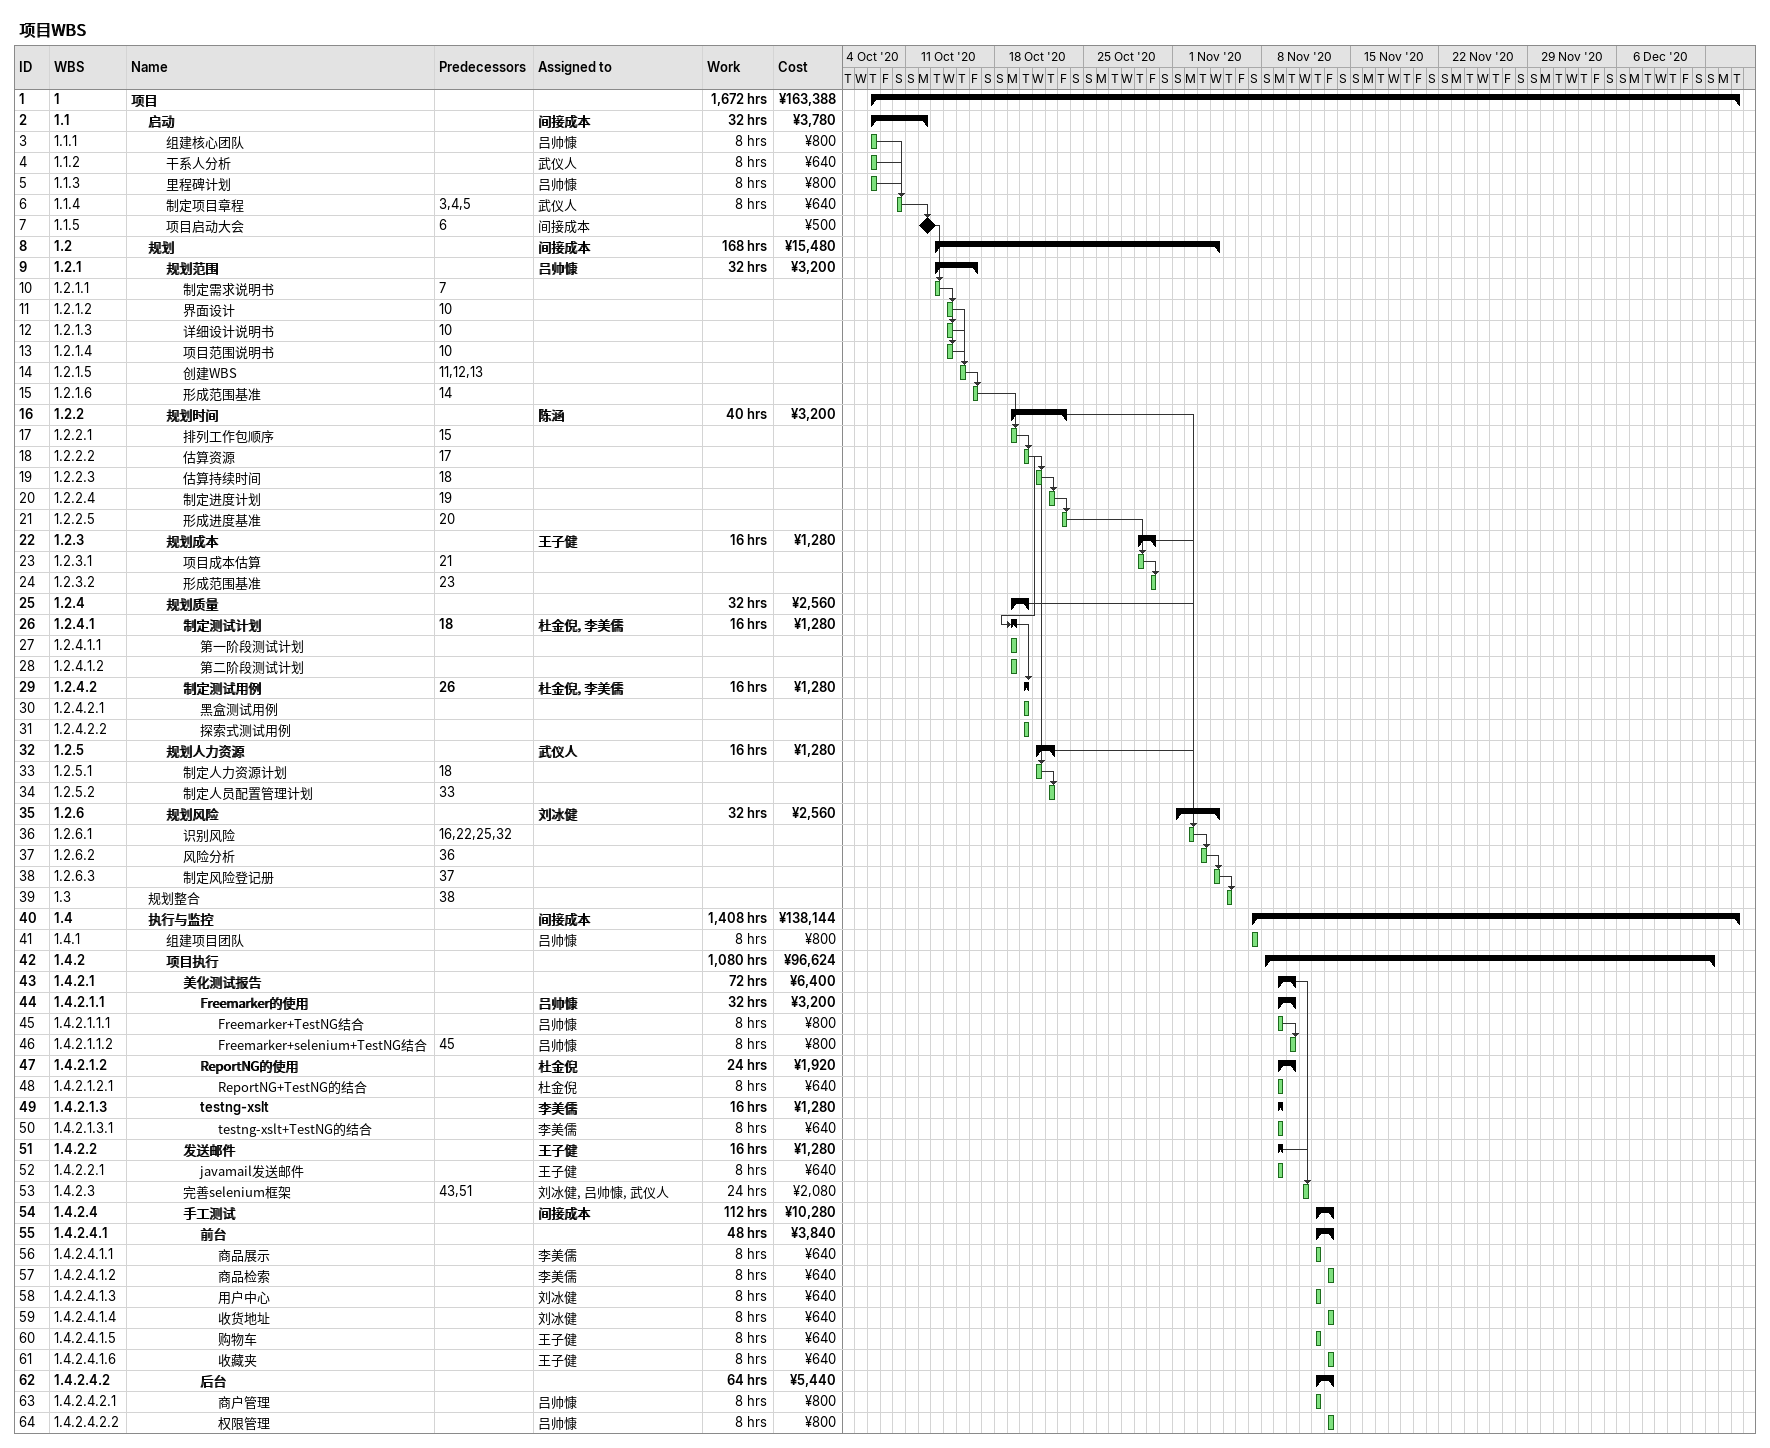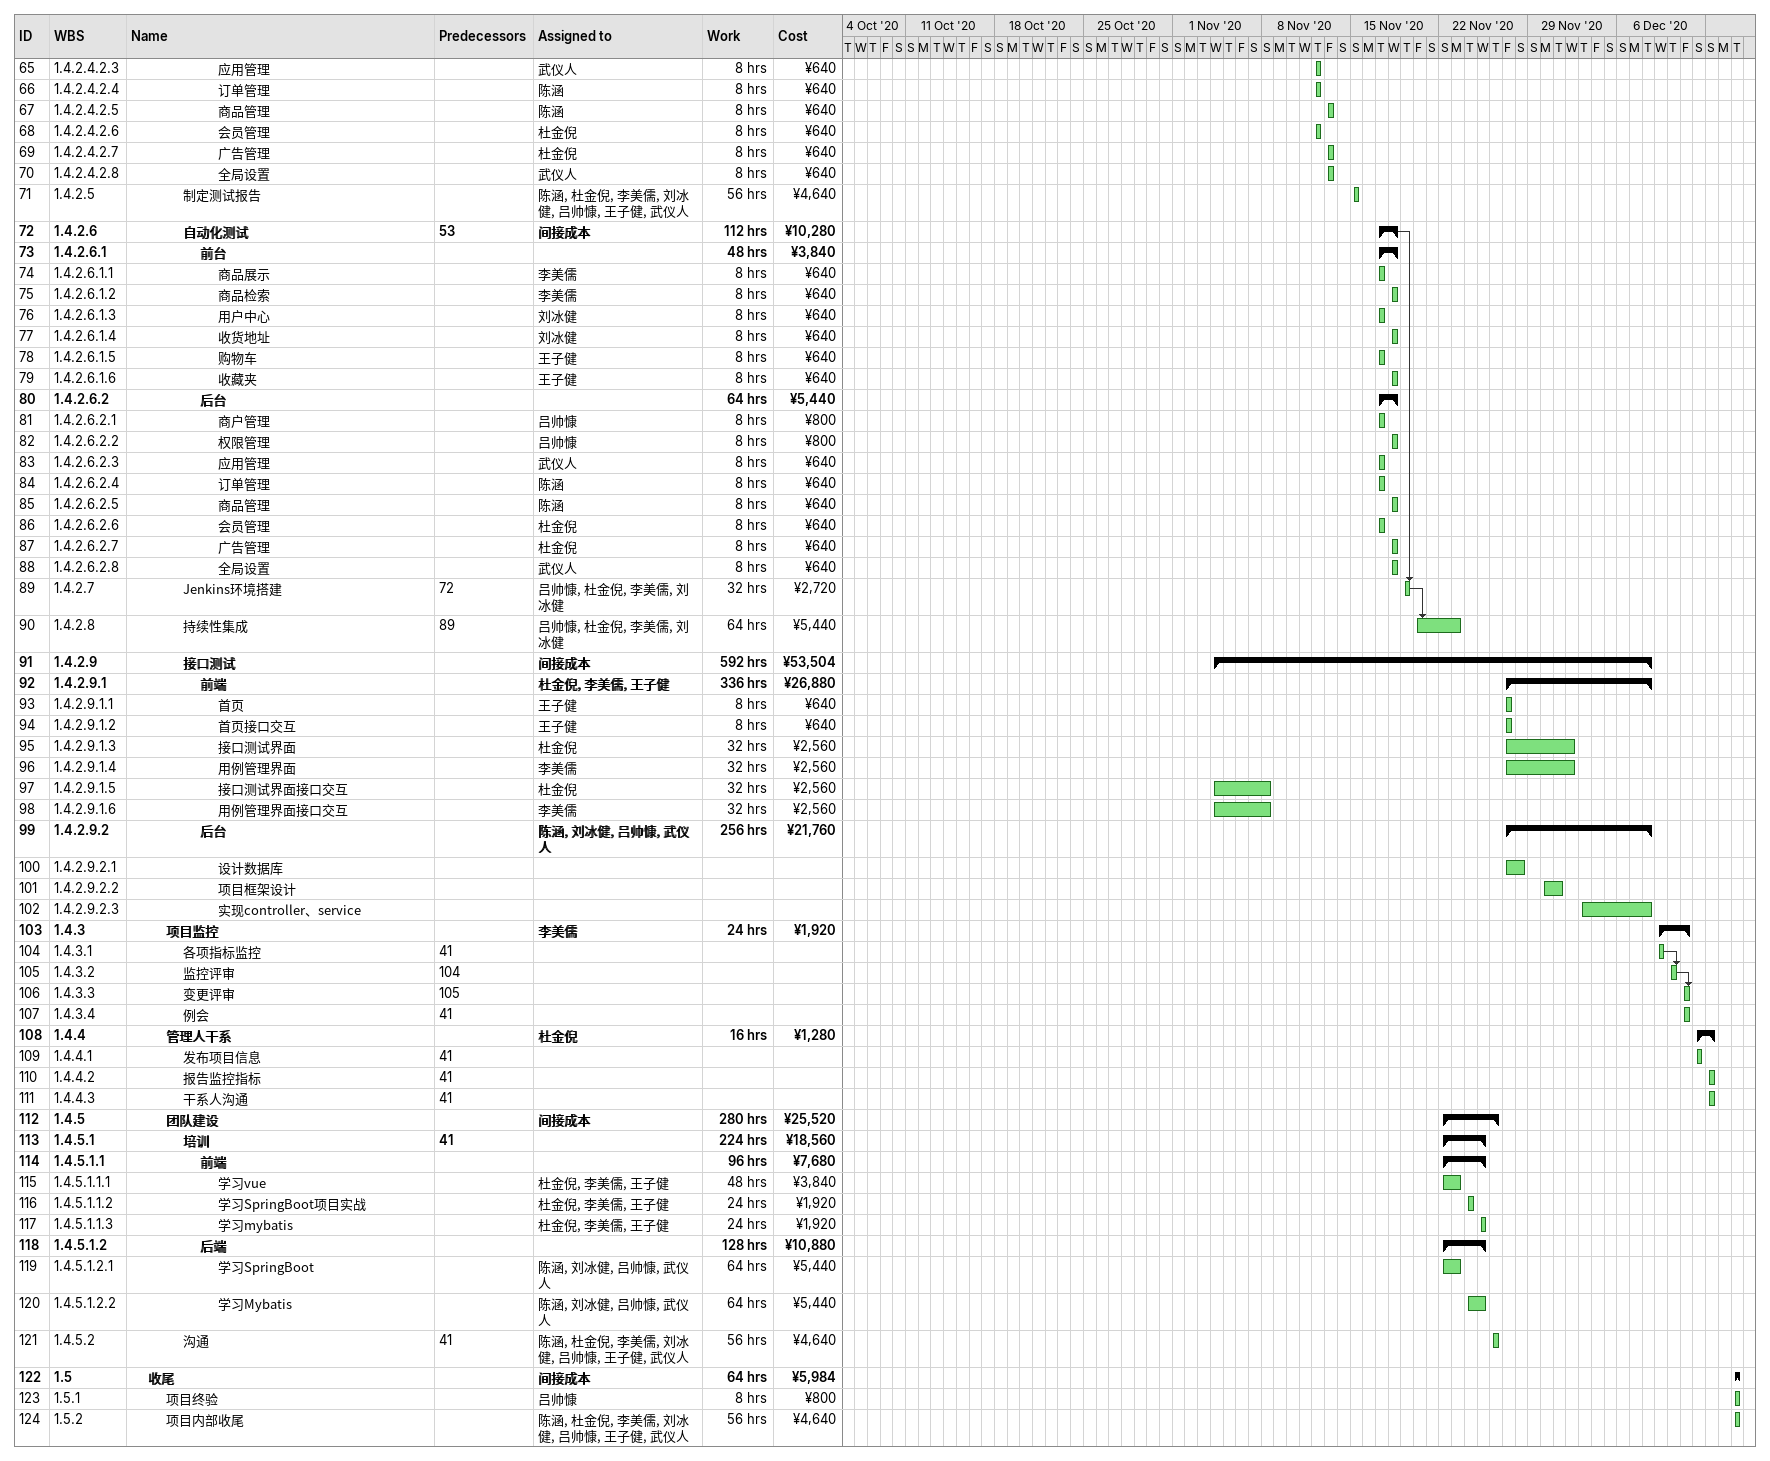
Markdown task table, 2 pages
项目WBS

| ID | WBS | Task | Start | Finish | Predecessors | Resources | Work (h) | Cost (¥) |
|---|---|---|---|---|---|---|---|---|
| 1 | 1 | **项目** | 2020-10-08 | 2020-12-15 |  |  | 1672 | 163388 |
| 2 | 1.1 | **启动** | 2020-10-08 | 2020-10-12 |  | 间接成本 | 32 | 3780 |
| 3 | 1.1.1 | 组建核心团队 | 2020-10-08 | 2020-10-08 |  | 吕帅慷 | 8 | 800 |
| 4 | 1.1.2 | 干系人分析 | 2020-10-08 | 2020-10-08 |  | 武仪人 | 8 | 640 |
| 5 | 1.1.3 | 里程碑计划 | 2020-10-08 | 2020-10-08 |  | 吕帅慷 | 8 | 800 |
| 6 | 1.1.4 | 制定项目章程 | 2020-10-10 | 2020-10-10 | 3, 4, 5 | 武仪人 | 8 | 640 |
| 7 | 1.1.5 | 项目启动大会 (milestone) | 2020-10-12 | 2020-10-12 | 6 | 间接成本 |  | 500 |
| 8 | 1.2 | **规划** | 2020-10-13 | 2020-11-04 |  | 间接成本 | 168 | 15480 |
| 9 | 1.2.1 | **规划范围** | 2020-10-13 | 2020-10-16 |  | 吕帅慷 | 32 | 3200 |
| 10 | 1.2.1.1 | 制定需求说明书 | 2020-10-13 | 2020-10-13 | 7 |  |  |  |
| 11 | 1.2.1.2 | 界面设计 | 2020-10-14 | 2020-10-14 | 10 |  |  |  |
| 12 | 1.2.1.3 | 详细设计说明书 | 2020-10-14 | 2020-10-14 | 10 |  |  |  |
| 13 | 1.2.1.4 | 项目范围说明书 | 2020-10-14 | 2020-10-14 | 10 |  |  |  |
| 14 | 1.2.1.5 | 创建WBS | 2020-10-15 | 2020-10-15 | 11, 12, 13 |  |  |  |
| 15 | 1.2.1.6 | 形成范围基准 | 2020-10-16 | 2020-10-16 | 14 |  |  |  |
| 16 | 1.2.2 | **规划时间** | 2020-10-19 | 2020-10-23 |  | 陈涵 | 40 | 3200 |
| 17 | 1.2.2.1 | 排列工作包顺序 | 2020-10-19 | 2020-10-19 | 15 |  |  |  |
| 18 | 1.2.2.2 | 估算资源 | 2020-10-20 | 2020-10-20 | 17 |  |  |  |
| 19 | 1.2.2.3 | 估算持续时间 | 2020-10-21 | 2020-10-21 | 18 |  |  |  |
| 20 | 1.2.2.4 | 制定进度计划 | 2020-10-22 | 2020-10-22 | 19 |  |  |  |
| 21 | 1.2.2.5 | 形成进度基准 | 2020-10-23 | 2020-10-23 | 20 |  |  |  |
| 22 | 1.2.3 | **规划成本** | 2020-10-29 | 2020-10-30 |  | 王子健 | 16 | 1280 |
| 23 | 1.2.3.1 | 项目成本估算 | 2020-10-29 | 2020-10-29 | 21 |  |  |  |
| 24 | 1.2.3.2 | 形成范围基准 | 2020-10-30 | 2020-10-30 | 23 |  |  |  |
| 25 | 1.2.4 | **规划质量** | 2020-10-19 | 2020-10-20 |  |  | 32 | 2560 |
| 26 | 1.2.4.1 | **制定测试计划** | 2020-10-19 | 2020-10-19 | 18 | 杜金倪, 李美儒 | 16 | 1280 |
| 27 | 1.2.4.1.1 | 第一阶段测试计划 | 2020-10-19 | 2020-10-19 |  |  |  |  |
| 28 | 1.2.4.1.2 | 第二阶段测试计划 | 2020-10-19 | 2020-10-19 |  |  |  |  |
| 29 | 1.2.4.2 | **制定测试用例** | 2020-10-20 | 2020-10-20 | 26 | 杜金倪, 李美儒 | 16 | 1280 |
| 30 | 1.2.4.2.1 | 黑盒测试用例 | 2020-10-20 | 2020-10-20 |  |  |  |  |
| 31 | 1.2.4.2.2 | 探索式测试用例 | 2020-10-20 | 2020-10-20 |  |  |  |  |
| 32 | 1.2.5 | **规划人力资源** | 2020-10-21 | 2020-10-22 |  | 武仪人 | 16 | 1280 |
| 33 | 1.2.5.1 | 制定人力资源计划 | 2020-10-21 | 2020-10-21 | 18 |  |  |  |
| 34 | 1.2.5.2 | 制定人员配置管理计划 | 2020-10-22 | 2020-10-22 | 33 |  |  |  |
| 35 | 1.2.6 | **规划风险** | 2020-11-01 | 2020-11-04 |  | 刘冰健 | 32 | 2560 |
| 36 | 1.2.6.1 | 识别风险 | 2020-11-02 | 2020-11-02 | 16, 22, 25, 32 |  |  |  |
| 37 | 1.2.6.2 | 风险分析 | 2020-11-03 | 2020-11-03 | 36 |  |  |  |
| 38 | 1.2.6.3 | 制定风险登记册 | 2020-11-04 | 2020-11-04 | 37 |  |  |  |
| 39 | 1.3 | 规划整合 | 2020-11-05 | 2020-11-05 | 38 |  |  |  |
| 40 | 1.4 | **执行与监控** | 2020-11-07 | 2020-12-15 |  | 间接成本 | 1408 | 138144 |
| 41 | 1.4.1 | 组建项目团队 | 2020-11-07 | 2020-11-07 |  | 吕帅慷 | 8 | 800 |
| 42 | 1.4.2 | **项目执行** | 2020-11-08 | 2020-12-13 |  |  | 1080 | 96624 |
| 43 | 1.4.2.1 | **美化测试报告** | 2020-11-09 | 2020-11-10 |  |  | 72 | 6400 |
| 44 | 1.4.2.1.1 | **Freemarker的使用** | 2020-11-09 | 2020-11-10 |  | 吕帅慷 | 32 | 3200 |
| 45 | 1.4.2.1.1.1 | Freemarker+TestNG结合 | 2020-11-09 | 2020-11-09 |  | 吕帅慷 | 8 | 800 |
| 46 | 1.4.2.1.1.2 | Freemarker+selenium+TestNG结合 | 2020-11-10 | 2020-11-10 | 45 | 吕帅慷 | 8 | 800 |
| 47 | 1.4.2.1.2 | **ReportNG的使用** | 2020-11-09 | 2020-11-10 |  | 杜金倪 | 24 | 1920 |
| 48 | 1.4.2.1.2.1 | ReportNG+TestNG的结合 | 2020-11-09 | 2020-11-09 |  | 杜金倪 | 8 | 640 |
| 49 | 1.4.2.1.3 | **testng-xslt** | 2020-11-09 | 2020-11-09 |  | 李美儒 | 16 | 1280 |
| 50 | 1.4.2.1.3.1 | testng-xslt+TestNG的结合 | 2020-11-09 | 2020-11-09 |  | 李美儒 | 8 | 640 |
| 51 | 1.4.2.2 | **发送邮件** | 2020-11-09 | 2020-11-09 |  | 王子健 | 16 | 1280 |
| 52 | 1.4.2.2.1 | javamail发送邮件 | 2020-11-09 | 2020-11-09 |  | 王子健 | 8 | 640 |
| 53 | 1.4.2.3 | 完善selenium框架 | 2020-11-11 | 2020-11-11 | 43, 51 | 刘冰健, 吕帅慷, 武仪人 | 24 | 2080 |
| 54 | 1.4.2.4 | **手工测试** | 2020-11-12 | 2020-11-13 |  | 间接成本 | 112 | 10280 |
| 55 | 1.4.2.4.1 | **前台** | 2020-11-12 | 2020-11-13 |  |  | 48 | 3840 |
| 56 | 1.4.2.4.1.1 | 商品展示 | 2020-11-12 | 2020-11-12 |  | 李美儒 | 8 | 640 |
| 57 | 1.4.2.4.1.2 | 商品检索 | 2020-11-13 | 2020-11-13 |  | 李美儒 | 8 | 640 |
| 58 | 1.4.2.4.1.3 | 用户中心 | 2020-11-12 | 2020-11-12 |  | 刘冰健 | 8 | 640 |
| 59 | 1.4.2.4.1.4 | 收货地址 | 2020-11-13 | 2020-11-13 |  | 刘冰健 | 8 | 640 |
| 60 | 1.4.2.4.1.5 | 购物车 | 2020-11-12 | 2020-11-12 |  | 王子健 | 8 | 640 |
| 61 | 1.4.2.4.1.6 | 收藏夹 | 2020-11-13 | 2020-11-13 |  | 王子健 | 8 | 640 |
| 62 | 1.4.2.4.2 | **后台** | 2020-11-12 | 2020-11-13 |  |  | 64 | 5440 |
| 63 | 1.4.2.4.2.1 | 商户管理 | 2020-11-12 | 2020-11-12 |  | 吕帅慷 | 8 | 800 |
| 64 | 1.4.2.4.2.2 | 权限管理 | 2020-11-13 | 2020-11-13 |  | 吕帅慷 | 8 | 800 |
| 65 | 1.4.2.4.2.3 | 应用管理 | 2020-11-12 | 2020-11-12 |  | 武仪人 | 8 | 640 |
| 66 | 1.4.2.4.2.4 | 订单管理 | 2020-11-12 | 2020-11-12 |  | 陈涵 | 8 | 640 |
| 67 | 1.4.2.4.2.5 | 商品管理 | 2020-11-13 | 2020-11-13 |  | 陈涵 | 8 | 640 |
| 68 | 1.4.2.4.2.6 | 会员管理 | 2020-11-12 | 2020-11-12 |  | 杜金倪 | 8 | 640 |
| 69 | 1.4.2.4.2.7 | 广告管理 | 2020-11-13 | 2020-11-13 |  | 杜金倪 | 8 | 640 |
| 70 | 1.4.2.4.2.8 | 全局设置 | 2020-11-13 | 2020-11-13 |  | 武仪人 | 8 | 640 |
| 71 | 1.4.2.5 | 制定测试报告 | 2020-11-15 | 2020-11-15 |  | 陈涵, 杜金倪, 李美儒, 刘冰健, 吕帅慷, 王子健, 武仪人 | 56 | 4640 |
| 72 | 1.4.2.6 | **自动化测试** | 2020-11-17 | 2020-11-18 | 53 | 间接成本 | 112 | 10280 |
| 73 | 1.4.2.6.1 | **前台** | 2020-11-17 | 2020-11-18 |  |  | 48 | 3840 |
| 74 | 1.4.2.6.1.1 | 商品展示 | 2020-11-17 | 2020-11-17 |  | 李美儒 | 8 | 640 |
| 75 | 1.4.2.6.1.2 | 商品检索 | 2020-11-18 | 2020-11-18 |  | 李美儒 | 8 | 640 |
| 76 | 1.4.2.6.1.3 | 用户中心 | 2020-11-17 | 2020-11-17 |  | 刘冰健 | 8 | 640 |
| 77 | 1.4.2.6.1.4 | 收货地址 | 2020-11-18 | 2020-11-18 |  | 刘冰健 | 8 | 640 |
| 78 | 1.4.2.6.1.5 | 购物车 | 2020-11-17 | 2020-11-17 |  | 王子健 | 8 | 640 |
| 79 | 1.4.2.6.1.6 | 收藏夹 | 2020-11-18 | 2020-11-18 |  | 王子健 | 8 | 640 |
| 80 | 1.4.2.6.2 | **后台** | 2020-11-17 | 2020-11-18 |  |  | 64 | 5440 |
| 81 | 1.4.2.6.2.1 | 商户管理 | 2020-11-17 | 2020-11-17 |  | 吕帅慷 | 8 | 800 |
| 82 | 1.4.2.6.2.2 | 权限管理 | 2020-11-18 | 2020-11-18 |  | 吕帅慷 | 8 | 800 |
| 83 | 1.4.2.6.2.3 | 应用管理 | 2020-11-17 | 2020-11-17 |  | 武仪人 | 8 | 640 |
| 84 | 1.4.2.6.2.4 | 订单管理 | 2020-11-17 | 2020-11-17 |  | 陈涵 | 8 | 640 |
| 85 | 1.4.2.6.2.5 | 商品管理 | 2020-11-18 | 2020-11-18 |  | 陈涵 | 8 | 640 |
| 86 | 1.4.2.6.2.6 | 会员管理 | 2020-11-17 | 2020-11-17 |  | 杜金倪 | 8 | 640 |
| 87 | 1.4.2.6.2.7 | 广告管理 | 2020-11-18 | 2020-11-18 |  | 杜金倪 | 8 | 640 |
| 88 | 1.4.2.6.2.8 | 全局设置 | 2020-11-18 | 2020-11-18 |  | 武仪人 | 8 | 640 |
| 89 | 1.4.2.7 | Jenkins环境搭建 | 2020-11-19 | 2020-11-19 | 72 | 吕帅慷, 杜金倪, 李美儒, 刘冰健 | 32 | 2720 |
| 90 | 1.4.2.8 | 持续性集成 | 2020-11-20 | 2020-11-23 | 89 | 吕帅慷, 杜金倪, 李美儒, 刘冰健 | 64 | 5440 |
| 91 | 1.4.2.9 | **接口测试** | 2020-11-04 | 2020-12-08 |  | 间接成本 | 592 | 53504 |
| 92 | 1.4.2.9.1 | **前端** | 2020-11-27 | 2020-12-08 |  | 杜金倪, 李美儒, 王子健 | 336 | 26880 |
| 93 | 1.4.2.9.1.1 | 首页 | 2020-11-27 | 2020-11-27 |  | 王子健 | 8 | 640 |
| 94 | 1.4.2.9.1.2 | 首页接口交互 | 2020-11-27 | 2020-11-27 |  | 王子健 | 8 | 640 |
| 95 | 1.4.2.9.1.3 | 接口测试界面 | 2020-11-27 | 2020-12-02 |  | 杜金倪 | 32 | 2560 |
| 96 | 1.4.2.9.1.4 | 用例管理界面 | 2020-11-27 | 2020-12-02 |  | 李美儒 | 32 | 2560 |
| 97 | 1.4.2.9.1.5 | 接口测试界面接口交互 | 2020-11-04 | 2020-11-08 |  | 杜金倪 | 32 | 2560 |
| 98 | 1.4.2.9.1.6 | 用例管理界面接口交互 | 2020-11-04 | 2020-11-08 |  | 李美儒 | 32 | 2560 |
| 99 | 1.4.2.9.2 | **后台** | 2020-11-27 | 2020-12-08 |  | 陈涵, 刘冰健, 吕帅慷, 武仪人 | 256 | 21760 |
| 100 | 1.4.2.9.2.1 | 设计数据库 | 2020-11-27 | 2020-11-28 |  |  |  |  |
| 101 | 1.4.2.9.2.2 | 项目框架设计 | 2020-11-30 | 2020-12-01 |  |  |  |  |
| 102 | 1.4.2.9.2.3 | 实现controller、service | 2020-12-03 | 2020-12-08 |  |  |  |  |
| 103 | 1.4.3 | **项目监控** | 2020-12-09 | 2020-12-11 |  | 李美儒 | 24 | 1920 |
| 104 | 1.4.3.1 | 各项指标监控 | 2020-12-09 | 2020-12-09 | 41 |  |  |  |
| 105 | 1.4.3.2 | 监控评审 | 2020-12-10 | 2020-12-10 | 104 |  |  |  |
| 106 | 1.4.3.3 | 变更评审 | 2020-12-11 | 2020-12-11 | 105 |  |  |  |
| 107 | 1.4.3.4 | 例会 | 2020-12-11 | 2020-12-11 | 41 |  |  |  |
| 108 | 1.4.4 | **管理人干系** | 2020-12-12 | 2020-12-13 |  | 杜金倪 | 16 | 1280 |
| 109 | 1.4.4.1 | 发布项目信息 | 2020-12-12 | 2020-12-12 | 41 |  |  |  |
| 110 | 1.4.4.2 | 报告监控指标 | 2020-12-13 | 2020-12-13 | 41 |  |  |  |
| 111 | 1.4.4.3 | 干系人沟通 | 2020-12-13 | 2020-12-13 | 41 |  |  |  |
| 112 | 1.4.5 | **团队建设** | 2020-11-22 | 2020-11-26 |  | 间接成本 | 280 | 25520 |
| 113 | 1.4.5.1 | **培训** | 2020-11-22 | 2020-11-25 | 41 |  | 224 | 18560 |
| 114 | 1.4.5.1.1 | **前端** | 2020-11-22 | 2020-11-25 |  |  | 96 | 7680 |
| 115 | 1.4.5.1.1.1 | 学习vue | 2020-11-22 | 2020-11-23 |  | 杜金倪, 李美儒, 王子健 | 48 | 3840 |
| 116 | 1.4.5.1.1.2 | 学习SpringBoot项目实战 | 2020-11-24 | 2020-11-24 |  | 杜金倪, 李美儒, 王子健 | 24 | 1920 |
| 117 | 1.4.5.1.1.3 | 学习mybatis | 2020-11-25 | 2020-11-25 |  | 杜金倪, 李美儒, 王子健 | 24 | 1920 |
| 118 | 1.4.5.1.2 | **后端** | 2020-11-22 | 2020-11-25 |  |  | 128 | 10880 |
| 119 | 1.4.5.1.2.1 | 学习SpringBoot | 2020-11-22 | 2020-11-23 |  | 陈涵, 刘冰健, 吕帅慷, 武仪人 | 64 | 5440 |
| 120 | 1.4.5.1.2.2 | 学习Mybatis | 2020-11-24 | 2020-11-25 |  | 陈涵, 刘冰健, 吕帅慷, 武仪人 | 64 | 5440 |
| 121 | 1.4.5.2 | 沟通 | 2020-11-26 | 2020-11-26 | 41 | 陈涵, 杜金倪, 李美儒, 刘冰健, 吕帅慷, 王子健, 武仪人 | 56 | 4640 |
| 122 | 1.5 | **收尾** | 2020-12-15 | 2020-12-15 |  | 间接成本 | 64 | 5984 |
| 123 | 1.5.1 | 项目终验 | 2020-12-15 | 2020-12-15 |  | 吕帅慷 | 8 | 800 |
| 124 | 1.5.2 | 项目内部收尾 | 2020-12-15 | 2020-12-15 |  | 陈涵, 杜金倪, 李美儒, 刘冰健, 吕帅慷, 王子健, 武仪人 | 56 | 4640 |
